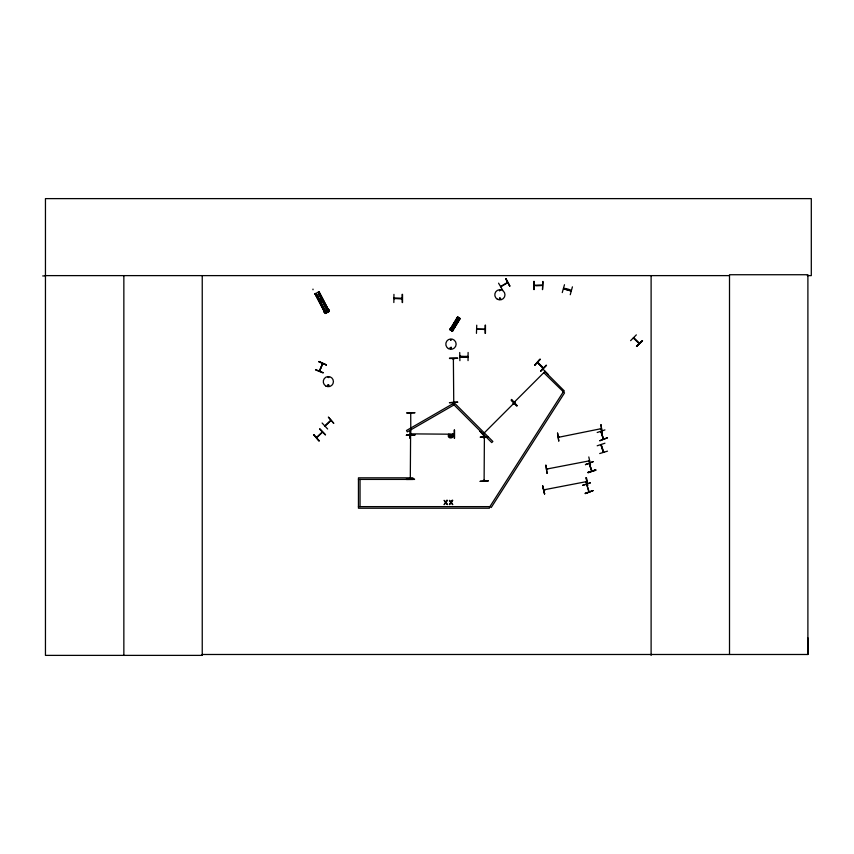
<?xml version="1.0" encoding="UTF-8"?>
<svg xmlns="http://www.w3.org/2000/svg" width="854" height="854" viewBox="0 0 854 854"><rect width="100%" height="100%" fill="white"/><g stroke="black" fill="none" stroke-linecap="round" stroke-linejoin="round"><path stroke-width="1.28" d="M807.308 275.618L811.3 275.618L811.3 198.619L45.454 198.619L45.454 655.381L202.355 655.381L202.249 654.484L807.895 654.484L808.012 637.97M543.229 368.234L537.444 362.47M633.487 338.035L639.24 343.586L633.401 337.885M638.525 343.009L639.347 343.233M327.573 385.432C329.623 383.04 328.79 387.78 327.648 385.624M328.758 377.383L327.925 377.265L328.705 377.585M327.808 385.432C329.441 383.627 328.31 387.481 327.936 385.186M450.56 339.892C452.044 338.515 450.666 341.6 450.656 339.572M450.175 347.941C452.236 345.304 451.403 350.791 450.261 347.749M499.441 290.573L500.273 290.349L499.537 290.776M500.423 298.761C499.441 296.765 499.206 300.16 500.305 298.868M500.593 298.815C499.078 295.762 499.131 301.494 500.593 298.43M586.655 484.122L588.844 491.968M589.783 464.16L589.516 463.348M591.459 470.405L591.982 471.098M589.153 491.84L586.634 484.186M603.308 438.945L601.205 431.217L601.152 432.273M600.896 444.678L603.383 452.246M603.757 452.15L603.17 451.478M450.442 437.259L450.517 435.689L451.809 436.768L452.054 435.337L450.197 434.472L449.268 435.583L449.759 436.949L451.809 436.768M450.741 435.604L450.944 434.408M319.321 370.956L319.908 370.337M322.663 363.687L319.609 370.978L322.737 363.526M410.667 478.293L410.304 478.945L410.593 435.326M453.378 358.659L453.741 402.02M453.752 359.224L453.741 358.659M484.111 480.845L484.389 437.227L484.026 437.888M484.111 480.759L484.058 479.969L484.431 480.674M319.353 370.871L322.641 363.612M410.721 413.048L410.806 434.761C410.913 434.238 411.137 433.352 410.806 434.761M562.263 292.58L564.483 284.724M564.078 289.079C561.377 286.965 574.059 290.435 570.365 290.766M570.248 294.715L572.415 286.848M544.03 490.132L544.745 489.94L543.955 489.726M589.634 461.085L588.769 460.968L589.527 461.128M586.666 481.912L586.057 482.083M514.097 403.515L513.233 403.835M515.069 401.85L514.46 402.458M315.5 369.889L323.068 372.931M322.385 363.388L322.043 364.231M326.303 364.978L318.905 361.488L326.324 364.925M450.496 347.813C452.439 346.468 450.41 349.948 450.581 347.546M484.442 438.027L484.431 437.173M459.858 356.449L460.765 356.438M467.287 356.726L467.853 356.769M454.114 434.227L410.582 433.864M393.95 298.313L394.858 298.601M401.177 298.686L402.117 298.313M534.294 285.343L535.202 285.343M534.38 285.62L542.429 285.3L541.628 285.62M558.633 437.28L601.28 428.655L600.458 428.804M546.816 468.953L547.606 469.166L546.763 469.017M543.806 489.844L586.709 481.581M544.585 490.015L543.881 489.822M601.195 428.687L600.575 428.793M588.726 460.914L589.463 460.797M450.09 329.74L457.68 317.101M450.197 329.804L457.872 317.208M450.357 329.9L458.011 317.304M450.517 329.996L458.118 317.357M450.645 330.071L458.32 317.485M450.88 330.199L451.595 330.637M451.19 330.167L451.617 329.601M451.83 330.776L459.388 318.115M451.947 330.84L459.548 318.211M452.14 330.957L459.74 318.328M452.225 331.01L459.847 318.393M460.018 318.489L452.428 331.128L460.199 318.606L457.498 316.994L449.887 329.612L452.588 331.235M603.703 438.871L603.532 438.273M600.949 444.742L603.308 452.204M589.207 463.594L591.641 471.098M514.994 401.903L514.567 402.351M544.468 371.917L544.969 371.437M327.328 311.945L326.975 311.294M322.449 432.316L316.749 437.664M459.858 356.737L468.035 356.833L460.028 356.406M401.946 298.686L394.121 298.27M484.976 329.484L476.863 329.142L485.029 329.142M534.38 285.343L542.343 285.311M449.759 436.949L450.549 436.01M450.848 435.657L451.627 434.718M589.196 463.423L591.961 470.928M534.615 365.202L540.315 359.363M534.647 365.245L540.07 359.128L534.689 365.288M540.614 371.063L546.229 365.149M540.828 371.276L546.528 365.437M630.604 340.661L636.347 334.864M634.02 338.611L633.593 337.682M642.486 340.853L636.486 346.404L642.518 340.874M636.529 346.436L642.229 340.597M480.183 431.409L485.67 437.461L480.097 431.483M483.77 433.821L483.3 434.366L483.471 433.618M513.307 403.857L513.82 403.334L483.044 434.11M545.258 371.607L544.831 372.098M514.023 403.568L513.297 403.814M548.119 374.308L542.397 368.501M516.883 406.237L511.162 400.419M448.958 433.96C445.532 439.266 455.855 439.266 452.439 433.96M514.279 402.181L545.055 371.405M322.107 423.008L327.648 429.007M319.609 429.071L325.31 434.91M330.679 420.307L324.819 425.868M325.193 426.018L331 420.52M316.46 437.494L322.321 431.932M333.647 423.317L328.352 417.083L333.733 423.232M318.98 440.92L313.696 434.697L319.012 440.899M500.647 286.474L507.489 282.439M507.724 282.727L500.722 286.805M410.593 478.945L410.614 478.229M484.389 480.759L484.431 480.108M544.681 490.036L543.945 490.1M451.211 348.357L451.435 347.813M571.273 290.915L563.469 288.823L571.251 291M450.656 436.063L452.129 436.084M498.565 283.165L502.675 290.221M314.934 293.936L319.097 291.726L329.292 311.347L325.214 313.503L315.019 293.893M316.258 295.772L319.866 293.872M316.951 297.096L320.57 295.206M317.998 299.081L321.606 297.192M318.916 300.854L322.534 298.953M319.962 302.839L323.57 300.939M324.435 311.358L328.053 309.458M324.125 312.233L328.95 309.703M324.21 312.383L329.025 309.853M500.252 299.252L499.697 299.327M449.332 436.33L450.474 435.914M450.912 435.753L452.054 435.337M597.192 432.519L604.92 429.904M597.192 445.788L604.931 443.215M601.152 445.532L601.301 444.539M599.7 453.549L607.493 451.147M587.979 472.454L595.729 469.913L587.99 472.508M587.958 472.401L595.857 470.287M588.096 472.828L595.729 469.892M582.577 485.35L590.317 482.788M585.129 493.281L592.879 490.719M467.853 356.726L459.943 356.737L468.024 356.769M411.148 434.27L410.582 434.27M557.63 433.095L558.783 441.187L557.513 433.117M558.484 436.938L559.338 437.056L558.484 437.269M600.501 428.847L601.227 428.708M601.28 428.986L600.501 429.178M588.801 456.943L590.509 464.918M542.589 486.065L544.628 493.986L542.621 486.065M586.602 481.571L585.961 482.019M546.741 469.049L589.495 460.818M633.711 337.682L639.379 343.319M537.7 362.32L543.422 367.903M543.187 368.117L537.54 362.619M459.943 356.449L467.853 356.353M457.637 358.349L449.482 358.52M449.482 358.104L457.637 358.05M459.89 360.676L459.719 352.51M468.045 360.623L468.109 352.456M454.541 430.01L454.552 438.166M410.496 433.949L411.148 433.896M406.365 435.241L414.521 434.846L406.365 435.359M410.593 435.412L410.315 436.234M488.328 436.704L480.172 437.173L488.328 437.067M409.984 438.177L410.39 430.01L410.016 438.177M414.532 479.115L406.365 479.051M406.376 479.468L414.532 479.414M406.856 412.92L415.023 412.717L406.856 412.973M415.023 434.857L406.867 435.049L415.023 434.793M42.7 275.938L45.454 275.927M45.454 275.618L729.508 275.618M533.835 281.404L533.878 289.559M536.098 285.588L540.785 285.588M542.45 289.559L542.909 281.404L542.568 289.559M393.95 294.374L393.843 302.54M402.117 294.374L402.234 302.54M394.036 298.313L401.946 298.27M402.117 298.601L393.95 298.601M485.478 325.203L485.446 333.37M358.445 479.414L412.856 479.414L412.856 477.834L358.445 477.834L358.445 508.215L489.385 508.215L489.385 506.625L358.445 506.625M449.268 435.583L450.464 435.796M601.227 444.571L603.693 452.172M318.777 361.808L326.345 364.871M315.628 369.579L323.186 372.654M456.911 318.382L459.238 319.791M456.399 319.236L458.726 320.645M455.62 320.517L457.957 321.926M454.936 321.659L457.264 323.058M454.157 322.94L456.495 324.339M450.848 328.438L453.175 329.836M450.239 328.555L453.346 330.434M450.186 328.662L453.293 330.53M484.079 437.942L484.111 437.237M449.588 434.899L450.517 435.689M319.908 428.783L325.534 434.707M313.61 434.771L319.225 440.685M505.685 278.959L509.795 286.005M318.852 291.854L329.089 311.443L318.777 291.897M319.14 293.178L328.811 311.593M318.99 293.253L328.673 311.667M318.916 293.296L327.979 310.557M318.115 292.249L328.352 311.838M328.192 311.913L320.944 298.099L328.107 311.966M327.84 312.105L326.74 312.681M319.225 299.028L326.463 312.852M317.325 295.612L326.388 312.884M315.916 293.424L326.153 313.012M326.004 313.087L315.724 293.52L325.908 313.14M315.414 293.68L325.78 313.204M450.197 434.472L450.613 435.615M450.773 436.052L451.19 437.195M600.896 431.462L603.362 439.105L600.949 431.483M589.783 465.131L591.224 469.593M590.36 482.894L582.588 485.403M453.378 359.224L453.698 358.573M585.993 477.706L587.595 485.712M542.973 485.99L544.574 493.996M454.2 430.01L454.253 438.166M807.895 654.484L807.895 274.732L729.508 274.732L729.508 654.484M651.111 275.618L651.111 655.381M534.177 281.404L534.177 289.559M485.136 325.203L485.136 333.37M476.745 325.203L476.447 333.37M402.533 294.374L402.533 302.54M360.036 479.414L360.036 506.625M312.991 289.1L312.991 289.719M202.238 275.618L202.238 655.381M123.851 275.618L123.851 655.381M453.346 358.573L453.378 359.374L453.346 358.573M455.129 322.833C455.822 325.139 456.975 321.264 455.129 322.833M320.378 300.629C321.35 304.131 323.164 298.292 320.378 300.629M446.845 500.337L445.799 502.035L444.112 500.337L445.446 502.494L444.08 504.65L445.767 502.931L447.475 504.65L446.119 502.462L447.475 500.337L446.845 500.337M452.14 500.337L451.093 502.035L449.417 500.337L450.741 502.494L449.375 504.65L451.061 502.931L452.769 504.65L451.414 502.462L452.769 500.337L452.14 500.337M563.17 392.061L489.886 506.657L491.221 507.511L564.515 392.915L543.934 372.824L545.055 371.693L564.302 390.94L563.17 392.061M511.407 399.48L516.926 405.511L511.407 399.48M454.381 402.992L453.26 404.113L491.744 442.585L492.865 441.465L454.381 402.992M505.984 278.778L509.742 286.037L505.984 278.778M453.623 403.301L406.504 430.501L407.294 431.878L454.413 404.679L453.623 403.301M326.997 311.166L326.431 311.464L327.018 311.198M607.461 437.782L599.839 440.717L607.461 437.782M593.082 461.694L585.449 464.629L593.082 461.694M592.868 490.687L585.236 493.601L592.868 490.666M600.981 424.737L602.134 432.829L600.981 424.737M545.887 465.206L547.04 473.297L545.887 465.206M586.388 477.632L587.541 485.723L586.346 477.632M457.648 402.159L449.482 402.672L457.648 402.159M488.328 480.823L480.172 481.325L488.328 480.823M325.491 313.365L315.211 293.787L325.459 313.375M497.338 299.22A5.103 5.103 0 0 0 504.981 294.801A5.103 5.103 0 0 0 497.338 290.392A5.103 5.103 0 0 0 497.338 299.22M448.382 348.592A5.167 5.167 0 0 0 456.132 344.119A5.167 5.167 0 0 0 448.382 339.657A5.167 5.167 0 0 0 448.382 348.592M325.822 386.008A5.071 5.071 0 0 0 333.423 381.621A5.071 5.071 0 0 0 325.822 377.222A5.071 5.071 0 0 0 325.822 386.008"/></g></svg>
